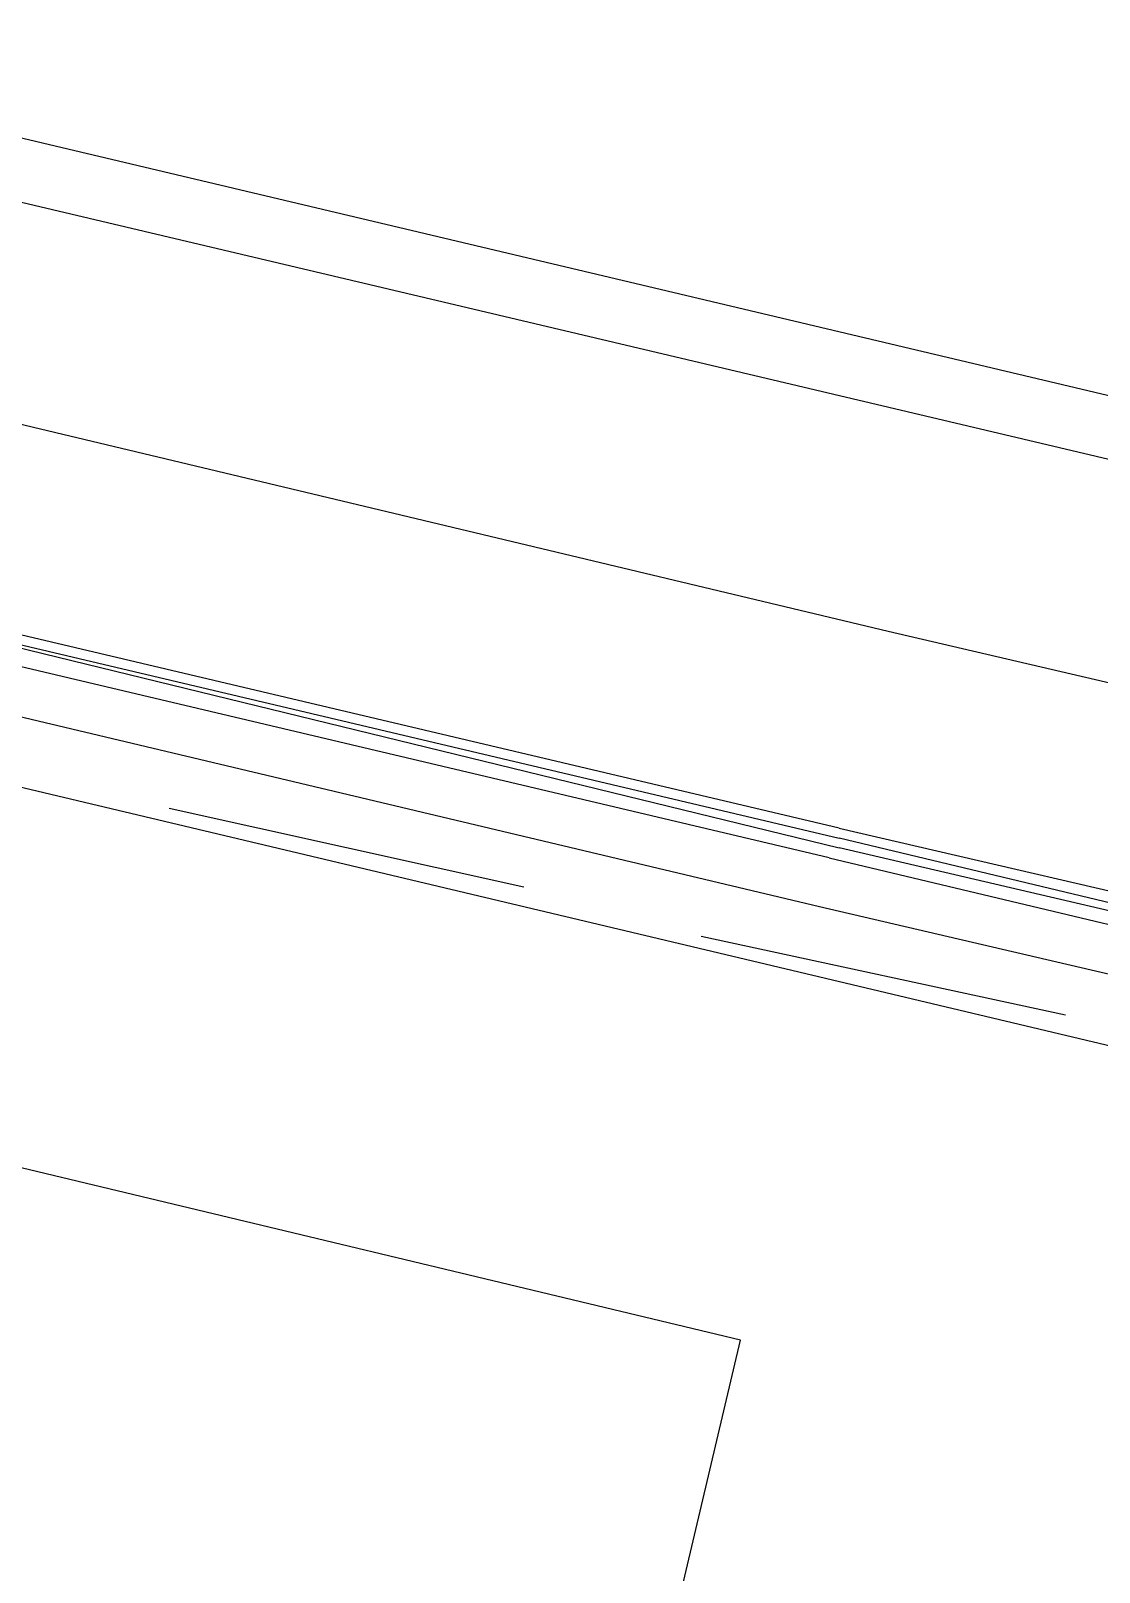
# Model space of a CAD drawing. Header units: feet. Extents: x -84 to 198, y -22 to 181.
# Drawn here: x 101.279 to 102.725, y 60.81 to 62.897 of the extents above; entities that cross this region are included whole.
import ezdxf

# ---------------------------------------------------------------- set-up
doc = ezdxf.new("R2010")
doc.units = ezdxf.units.FT
doc.layers.add('A-LINEA', color=7, linetype='CONTINUOUS')

msp = doc.modelspace()

# ---------------------------------------------------------------- linework, layer by layer
at = {"layer": 'A-LINEA'}
for p, q in [((113.5867, 59.8311), (100.4267, 62.9511)), ((100.7333, 62.7911), (109.0267, 60.8311)), ((100.7333, 62.7911), (109.0267, 60.8311)), ((102.3467, 61.7111), (100.72, 62.0978)), ((102.3467, 61.7111), (100.72, 62.0978)), ((100.5467, 62.0444), (108.8533, 60.0711)), ((101.9467, 61.7378), (101.4667, 61.8444)), ((102.68, 61.5644), (102.1867, 61.6711))]:
    msp.add_line(p, q, dxfattribs=at)
for points in [[(100.6533, 62.5111), (102.44, 62.0844), (104.6133, 61.5778)], [(100.6533, 62.5111), (102.44, 62.0844), (104.6133, 61.5778)], [(102.3733, 61.8178), (100.68, 62.2178), (100.68, 62.2044), (102.3733, 61.8044)], [(102.3733, 61.8178), (100.68, 62.2178), (100.68, 62.2044), (102.3733, 61.8044)], [(102.36, 61.7778), (100.6667, 62.1778), (100.6667, 62.1911), (100.68, 62.2044), (102.3733, 61.7911)], [(102.36, 61.7778), (100.6667, 62.1778), (100.6667, 62.1911), (100.68, 62.2044), (102.3733, 61.7911)], [(102.3733, 61.8178), (104.6133, 61.2978), (104.6133, 61.2844), (104.6133, 61.2711), (104.6, 61.2711), (102.3733, 61.8044)], [(102.36, 61.7778), (104.6, 61.2444), (104.6, 61.2578), (104.6, 61.2711), (102.3733, 61.7911)], [(104.5333, 61.2311), (104.5333, 61.2311), (104.52, 61.2044), (102.3467, 61.7111)], [(98.68, 46.0844), (102.24, 61.1244), (100.2933, 61.5911)]]:
    msp.add_lwpolyline(points, dxfattribs=at)

doc.saveas('drawing.dxf')
